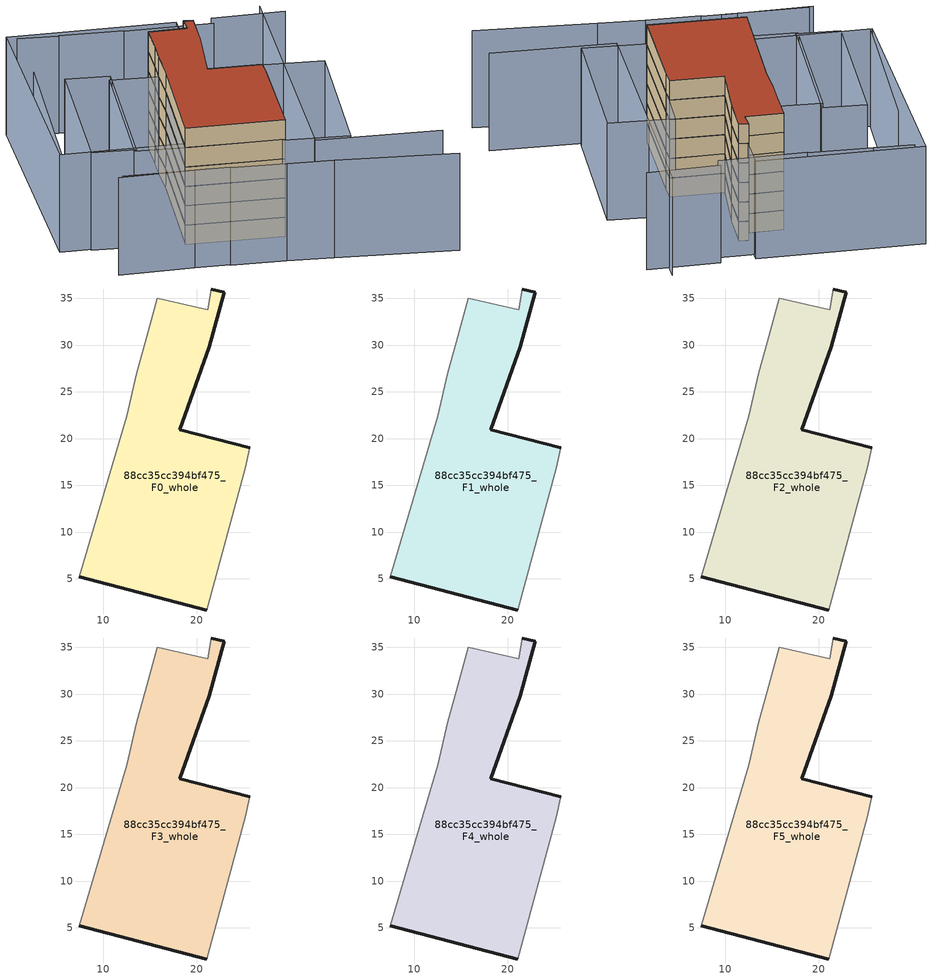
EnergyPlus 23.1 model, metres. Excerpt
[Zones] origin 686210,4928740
88cc35cc394bf475_F0_whole
 floor ground (EU_floor_Construction): 21.04,1.67 25.16,16.84 25.65,19.03 18.15,20.97 21.29,29.82 22.89,35.63 21.55,36 21.14,33.75 15.73,35 14.48,30.28 13.55,27.02 12.5,22.41 7.4,5.24 z0
 wall outside (EU_wall_Construction): 21.04,1.67 7.4,5.24 / 21.55,36 22.89,35.63 21.29,29.82 18.15,20.97 25.65,19.03 z0:3
 wall adiabatic (EU_wall_Construction): 25.65,19.03 25.16,16.84 21.04,1.67 / 7.4,5.24 12.5,22.41 13.55,27.02 14.48,30.28 15.73,35 21.14,33.75 21.55,36 z0:3
88cc35cc394bf475_F1_whole
 floor to 88cc35cc394bf475_F0_whole (EU_floor_Construction): 21.04,1.67 25.16,16.84 25.65,19.03 18.15,20.97 21.29,29.82 22.89,35.63 21.55,36 21.14,33.75 15.73,35 14.48,30.28 13.55,27.02 12.5,22.41 7.4,5.24 z3
 wall outside (EU_wall_Construction): 21.04,1.67 7.4,5.24 / 21.55,36 22.89,35.63 21.29,29.82 18.15,20.97 25.65,19.03 z3:6
 wall adiabatic (EU_wall_Construction): 25.65,19.03 25.16,16.84 21.04,1.67 / 7.4,5.24 12.5,22.41 13.55,27.02 14.48,30.28 15.73,35 21.14,33.75 21.55,36 z3:6
88cc35cc394bf475_F2_whole
 floor to 88cc35cc394bf475_F1_whole (EU_floor_Construction): 21.04,1.67 25.16,16.84 25.65,19.03 18.15,20.97 21.29,29.82 22.89,35.63 21.55,36 21.14,33.75 15.73,35 14.48,30.28 13.55,27.02 12.5,22.41 7.4,5.24 z6
 wall outside (EU_wall_Construction): 21.04,1.67 7.4,5.24 / 21.55,36 22.89,35.63 21.29,29.82 18.15,20.97 25.65,19.03 z6:9
 wall adiabatic (EU_wall_Construction): 25.65,19.03 25.16,16.84 21.04,1.67 / 7.4,5.24 12.5,22.41 13.55,27.02 14.48,30.28 15.73,35 21.14,33.75 21.55,36 z6:9
88cc35cc394bf475_F3_whole
 floor to 88cc35cc394bf475_F2_whole (EU_floor_Construction): 21.04,1.67 25.16,16.84 25.65,19.03 18.15,20.97 21.29,29.82 22.89,35.63 21.55,36 21.14,33.75 15.73,35 14.48,30.28 13.55,27.02 12.5,22.41 7.4,5.24 z9
 wall outside (EU_wall_Construction): 21.04,1.67 7.4,5.24 / 21.55,36 22.89,35.63 21.29,29.82 18.15,20.97 25.65,19.03 z9:12
 wall adiabatic (EU_wall_Construction): 25.65,19.03 25.16,16.84 21.04,1.67 / 7.4,5.24 12.5,22.41 13.55,27.02 14.48,30.28 15.73,35 21.14,33.75 21.55,36 z9:12
88cc35cc394bf475_F4_whole
 floor to 88cc35cc394bf475_F3_whole (EU_floor_Construction): 21.04,1.67 25.16,16.84 25.65,19.03 18.15,20.97 21.29,29.82 22.89,35.63 21.55,36 21.14,33.75 15.73,35 14.48,30.28 13.55,27.02 12.5,22.41 7.4,5.24 z12
 wall outside (EU_wall_Construction): 21.04,1.67 7.4,5.24 / 21.55,36 22.89,35.63 21.29,29.82 18.15,20.97 25.65,19.03 z12:15
 wall adiabatic (EU_wall_Construction): 25.65,19.03 25.16,16.84 21.04,1.67 / 7.4,5.24 12.5,22.41 13.55,27.02 14.48,30.28 15.73,35 21.14,33.75 21.55,36 z12:15
88cc35cc394bf475_F5_whole
 floor to 88cc35cc394bf475_F4_whole (EU_floor_Construction): 21.04,1.67 25.16,16.84 25.65,19.03 18.15,20.97 21.29,29.82 22.89,35.63 21.55,36 21.14,33.75 15.73,35 14.48,30.28 13.55,27.02 12.5,22.41 7.4,5.24 z15
 wall outside (EU_wall_Construction): 21.04,1.67 7.4,5.24 / 21.55,36 22.89,35.63 21.29,29.82 18.15,20.97 25.65,19.03 z15:18
 wall adiabatic (EU_wall_Construction): 25.65,19.03 25.16,16.84 21.04,1.67 / 7.4,5.24 12.5,22.41 13.55,27.02 14.48,30.28 15.73,35 21.14,33.75 21.55,36 z15:18
 roof outside (EU_roof_Construction): 22.89,35.63 21.29,29.82 18.15,20.97 25.65,19.03 25.16,16.84 21.04,1.67 7.4,5.24 12.5,22.41 13.55,27.02 14.48,30.28 15.73,35 21.14,33.75 21.55,36 z18
shading: 17.96,-5.33 24.38,-7.17 / 24.38,-7.17 41.03,-12.5 / 42,-4.98 24.64,-0.33 / 24.64,-0.33 35.79,41.33 / 10.39,-3.18 17.96,-5.34 / -4.28,0.75 10.42,-3.08 / -5,0.58 7.65,-2.28 / -1.46,35.69 -8.95,10.93 / 15.44,42.23 6.59,44.64 / 6.57,44.61 0.96,46.25 / 38.29,38.38 28.05,40.61 / 27.71,39.18 15.4,42.12 / 20.62,1.63 27.48,24.61 / 27.48,24.61 36.57,21.9 / 36.57,21.9 29.71,-1.08 / 29.71,-1.08 20.62,1.63 / 13.84,26.93 7.4,5.24 / 7.4,5.24 0.52,7.28 / 0.52,7.28 6.96,28.98 / 6.96,28.98 13.84,26.93 / -5.14,9.29 1.53,31.92 / 1.53,31.92 7.61,30.13 / 7.61,30.13 0.94,7.5 / 0.94,7.5 -5.14,9.29 / 23.09,41.58 13.94,4.83 / 13.94,4.83 -9.3,10.61 / -9.3,10.61 -0.16,47.36 / -0.16,47.36 23.09,41.58 z0:15
[Building]
EU S2 Campaign: North Axis=0; Terrain=City; Solar Distribution=FullExterior
[Site:Location]
Bologna: Latitude=44.5; Longitude=11.25; Time Zone=1; Elevation=37
[SizingPeriod:WeatherFileDays]
AnnualSizingPeriod: Begin Month=1; Begin Day of Month=1; End Month=12; End Day of Month=31; Day of Week for Start Day=Monday; Use Weather File Daylight Saving Period=No; Use Weather File Rain and Snow Indicators=No
[MATERIAL]
EU_InternalMass_Material: Roughness=MediumRough; Thickness=0.1; Conductivity=1; Density=1800; Specific Heat=900; Thermal Absorptance=0.9; Solar Absorptance=0.7; Visible Absorptance=0.7
[MATERIAL:NOMASS] Roughness=MediumRough; Thermal Absorptance=0.9; Solar Absorptance=0.7; Visible Absorptance=0.7
Name | Thermal Resistance
EU_wall_NoMass | 0.905828
EU_roof_NoMass | 0.37593
EU_floor_NoMass | 0.67114
[CONSTRUCTION]
EU_wall_Construction: EU_wall_NoMass
EU_roof_Construction: EU_roof_NoMass
EU_floor_Construction: EU_floor_NoMass
EU_InternalMass_Construction: EU_InternalMass_Material
[ZONE] Type=1; Multiplier=1; Ceiling Height=autocalculate; Volume=1008.15; Floor Area=autocalculate; Part of Total Floor Area=Yes
88cc35cc394bf475_F0_whole; 88cc35cc394bf475_F1_whole; 88cc35cc394bf475_F2_whole; 88cc35cc394bf475_F3_whole; 88cc35cc394bf475_F4_whole; 88cc35cc394bf475_F5_whole
[INTERNALMASS] Construction=EU_InternalMass_Construction; Surface Area=336.048
Name | Zone or ZoneList
88cc35cc394bf475_F0_whole_EU_InternalMass | 88cc35cc394bf475_F0_whole
88cc35cc394bf475_F1_whole_EU_InternalMass | 88cc35cc394bf475_F1_whole
88cc35cc394bf475_F2_whole_EU_InternalMass | 88cc35cc394bf475_F2_whole
88cc35cc394bf475_F3_whole_EU_InternalMass | 88cc35cc394bf475_F3_whole
88cc35cc394bf475_F4_whole_EU_InternalMass | 88cc35cc394bf475_F4_whole
88cc35cc394bf475_F5_whole_EU_InternalMass | 88cc35cc394bf475_F5_whole
[OTHEREQUIPMENT] Fuel Type=Electricity; Design Level Calculation Method=Watts/Area; Power per Zone Floor Area=1; Fraction Latent=0; Fraction Radiant=0; Fraction Lost=0; Carbon Dioxide Generation Rate=0; EndUse Subcategory=EU_Step8_InternalGains
Name | Zone or ZoneList or Space or SpaceList | Schedule
EU_Step8_InternalGain_88cc35cc394bf475_F0_whole_f000 | 88cc35cc394bf475_F0_whole | EU_Step8_GainSchedule_88cc35cc394bf475_F0_whole_f000
EU_Step8_InternalGain_88cc35cc394bf475_F1_whole_f000 | 88cc35cc394bf475_F1_whole | EU_Step8_GainSchedule_88cc35cc394bf475_F1_whole_f000
EU_Step8_InternalGain_88cc35cc394bf475_F2_whole_f000 | 88cc35cc394bf475_F2_whole | EU_Step8_GainSchedule_88cc35cc394bf475_F2_whole_f000
EU_Step8_InternalGain_88cc35cc394bf475_F3_whole_f000 | 88cc35cc394bf475_F3_whole | EU_Step8_GainSchedule_88cc35cc394bf475_F3_whole_f000
EU_Step8_InternalGain_88cc35cc394bf475_F4_whole_f000 | 88cc35cc394bf475_F4_whole | EU_Step8_GainSchedule_88cc35cc394bf475_F4_whole_f000
EU_Step8_InternalGain_88cc35cc394bf475_F5_whole_f000 | 88cc35cc394bf475_F5_whole | EU_Step8_GainSchedule_88cc35cc394bf475_F5_whole_f000
[ZONEVENTILATION:DESIGNFLOWRATE] Schedule=EU_AlwaysOn; Design Flow Rate Calculation Method=AirChanges/Hour; Air Changes per Hour=0.73129; Ventilation Type=Natural; Fan Pressure Rise=0; Fan Total Efficiency=1; Constant Term Coefficient=1; Temperature Term Coefficient=0; Velocity Term Coefficient=0; Velocity Squared Term Coefficient=0; Minimum Indoor Temperature=-100; Maximum Indoor Temperature=100; Delta Temperature=-100; Minimum Outdoor Temperature=-100; Maximum Outdoor Temperature=100; Maximum Wind Speed=40
Name | Zone or ZoneList or Space or SpaceList
EU_ConstantAir_88cc35cc394bf475_F0_whole | 88cc35cc394bf475_F0_whole
EU_ConstantAir_88cc35cc394bf475_F1_whole | 88cc35cc394bf475_F1_whole
EU_ConstantAir_88cc35cc394bf475_F2_whole | 88cc35cc394bf475_F2_whole
EU_ConstantAir_88cc35cc394bf475_F3_whole | 88cc35cc394bf475_F3_whole
EU_ConstantAir_88cc35cc394bf475_F4_whole | 88cc35cc394bf475_F4_whole
EU_ConstantAir_88cc35cc394bf475_F5_whole | 88cc35cc394bf475_F5_whole
[HVACTEMPLATE:THERMOSTAT] Constant Heating Setpoint=20; Constant Cooling Setpoint=50
EU_HeatOnly_88cc35cc394bf475_F0_whole; EU_HeatOnly_88cc35cc394bf475_F1_whole; EU_HeatOnly_88cc35cc394bf475_F2_whole; EU_HeatOnly_88cc35cc394bf475_F3_whole; EU_HeatOnly_88cc35cc394bf475_F4_whole; EU_HeatOnly_88cc35cc394bf475_F5_whole
[HVACTEMPLATE:ZONE:IDEALLOADSAIRSYSTEM] System Availability Schedule=EU_AlwaysOn; Maximum Heating Supply Air Temperature=50; Minimum Cooling Supply Air Temperature=13; Maximum Heating Supply Air Humidity Ratio=0.0156; Minimum Cooling Supply Air Humidity Ratio=0.0077; Heating Limit=NoLimit; Cooling Limit=NoLimit; Heating Availability Schedule=EU_AlwaysOn; Cooling Availability Schedule=EU_CoolingOff; Dehumidification Control Type=ConstantSensibleHeatRatio; Cooling Sensible Heat Ratio=0.7; Dehumidification Setpoint=60; Humidification Control Type=None; Humidification Setpoint=30; Outdoor Air Method=None; Outdoor Air Flow Rate per Person=0.00944; Outdoor Air Flow Rate per Zone Floor Area=0; Outdoor Air Flow Rate per Zone=0; Demand Controlled Ventilation Type=None; Outdoor Air Economizer Type=NoEconomizer; Heat Recovery Type=None; Sensible Heat Recovery Effectiveness=0.7; Latent Heat Recovery Effectiveness=0.65
Name | Template Thermostat
88cc35cc394bf475_F0_whole | EU_HeatOnly_88cc35cc394bf475_F0_whole
88cc35cc394bf475_F1_whole | EU_HeatOnly_88cc35cc394bf475_F1_whole
88cc35cc394bf475_F2_whole | EU_HeatOnly_88cc35cc394bf475_F2_whole
88cc35cc394bf475_F3_whole | EU_HeatOnly_88cc35cc394bf475_F3_whole
88cc35cc394bf475_F4_whole | EU_HeatOnly_88cc35cc394bf475_F4_whole
88cc35cc394bf475_F5_whole | EU_HeatOnly_88cc35cc394bf475_F5_whole
[SIZING:ZONE] Zone Cooling Design Supply Air Temperature Input Method=SupplyAirTemperature; Zone Cooling Design Supply Air Temperature=13; Zone Heating Design Supply Air Temperature Input Method=SupplyAirTemperature; Zone Heating Design Supply Air Temperature=50; Zone Cooling Design Supply Air Humidity Ratio=0.008; Zone Heating Design Supply Air Humidity Ratio=0.008; Cooling Design Air Flow Method=DesignDay; Cooling Design Air Flow Rate=0; Cooling Minimum Air Flow per Zone Floor Area=0.000762; Cooling Minimum Air Flow=0; Cooling Minimum Air Flow Fraction=0.2; Heating Design Air Flow Method=DesignDay; Heating Design Air Flow Rate=0; Heating Maximum Air Flow per Zone Floor Area=0.002032; Heating Maximum Air Flow=0.141576; Heating Maximum Air Flow Fraction=0.3; Account for Dedicated Outdoor Air System=No; Dedicated Outdoor Air System Control Strategy=NeutralSupplyAir; Dedicated Outdoor Air Low Setpoint Temperature for Design=autosize; Dedicated Outdoor Air High Setpoint Temperature for Design=autosize; Zone Load Sizing Method=Sensible Load Only No Latent Load; Zone Latent Cooling Design Supply Air Humidity Ratio Input Method=HumidityRatioDifference; Zone Cooling Design Supply Air Humidity Ratio Difference=0.005; Zone Latent Heating Design Supply Air Humidity Ratio Input Method=HumidityRatioDifference; Zone Humidification Design Supply Air Humidity Ratio Difference=0.005
88cc35cc394bf475_F0_whole; 88cc35cc394bf475_F1_whole; 88cc35cc394bf475_F2_whole; 88cc35cc394bf475_F3_whole; 88cc35cc394bf475_F4_whole; 88cc35cc394bf475_F5_whole
[SCHEDULE:CONSTANT]
Name | Hourly Value
EU_AlwaysOn | 1
EU_CoolingOff | 0
[SCHEDULE:FILE] Column Number=1; Rows to Skip at Top=0; Number of Hours of Data=8760; Column Separator=Comma; Interpolate to Timestep=No; Minutes per Item=60; Adjust Schedule for Daylight Savings=Yes
Name | File
EU_Step8_GainSchedule_88cc35cc394bf475_F0_whole_f000 | ../../schedules/88cc35cc394bf475/88cc35cc394bf475_F0_whole_f000_gain.csv
EU_Step8_GainSchedule_88cc35cc394bf475_F1_whole_f000 | ../../schedules/88cc35cc394bf475/88cc35cc394bf475_F1_whole_f000_gain.csv
EU_Step8_GainSchedule_88cc35cc394bf475_F2_whole_f000 | ../../schedules/88cc35cc394bf475/88cc35cc394bf475_F2_whole_f000_gain.csv
EU_Step8_GainSchedule_88cc35cc394bf475_F3_whole_f000 | ../../schedules/88cc35cc394bf475/88cc35cc394bf475_F3_whole_f000_gain.csv
EU_Step8_GainSchedule_88cc35cc394bf475_F4_whole_f000 | ../../schedules/88cc35cc394bf475/88cc35cc394bf475_F4_whole_f000_gain.csv
EU_Step8_GainSchedule_88cc35cc394bf475_F5_whole_f000 | ../../schedules/88cc35cc394bf475/88cc35cc394bf475_F5_whole_f000_gain.csv
